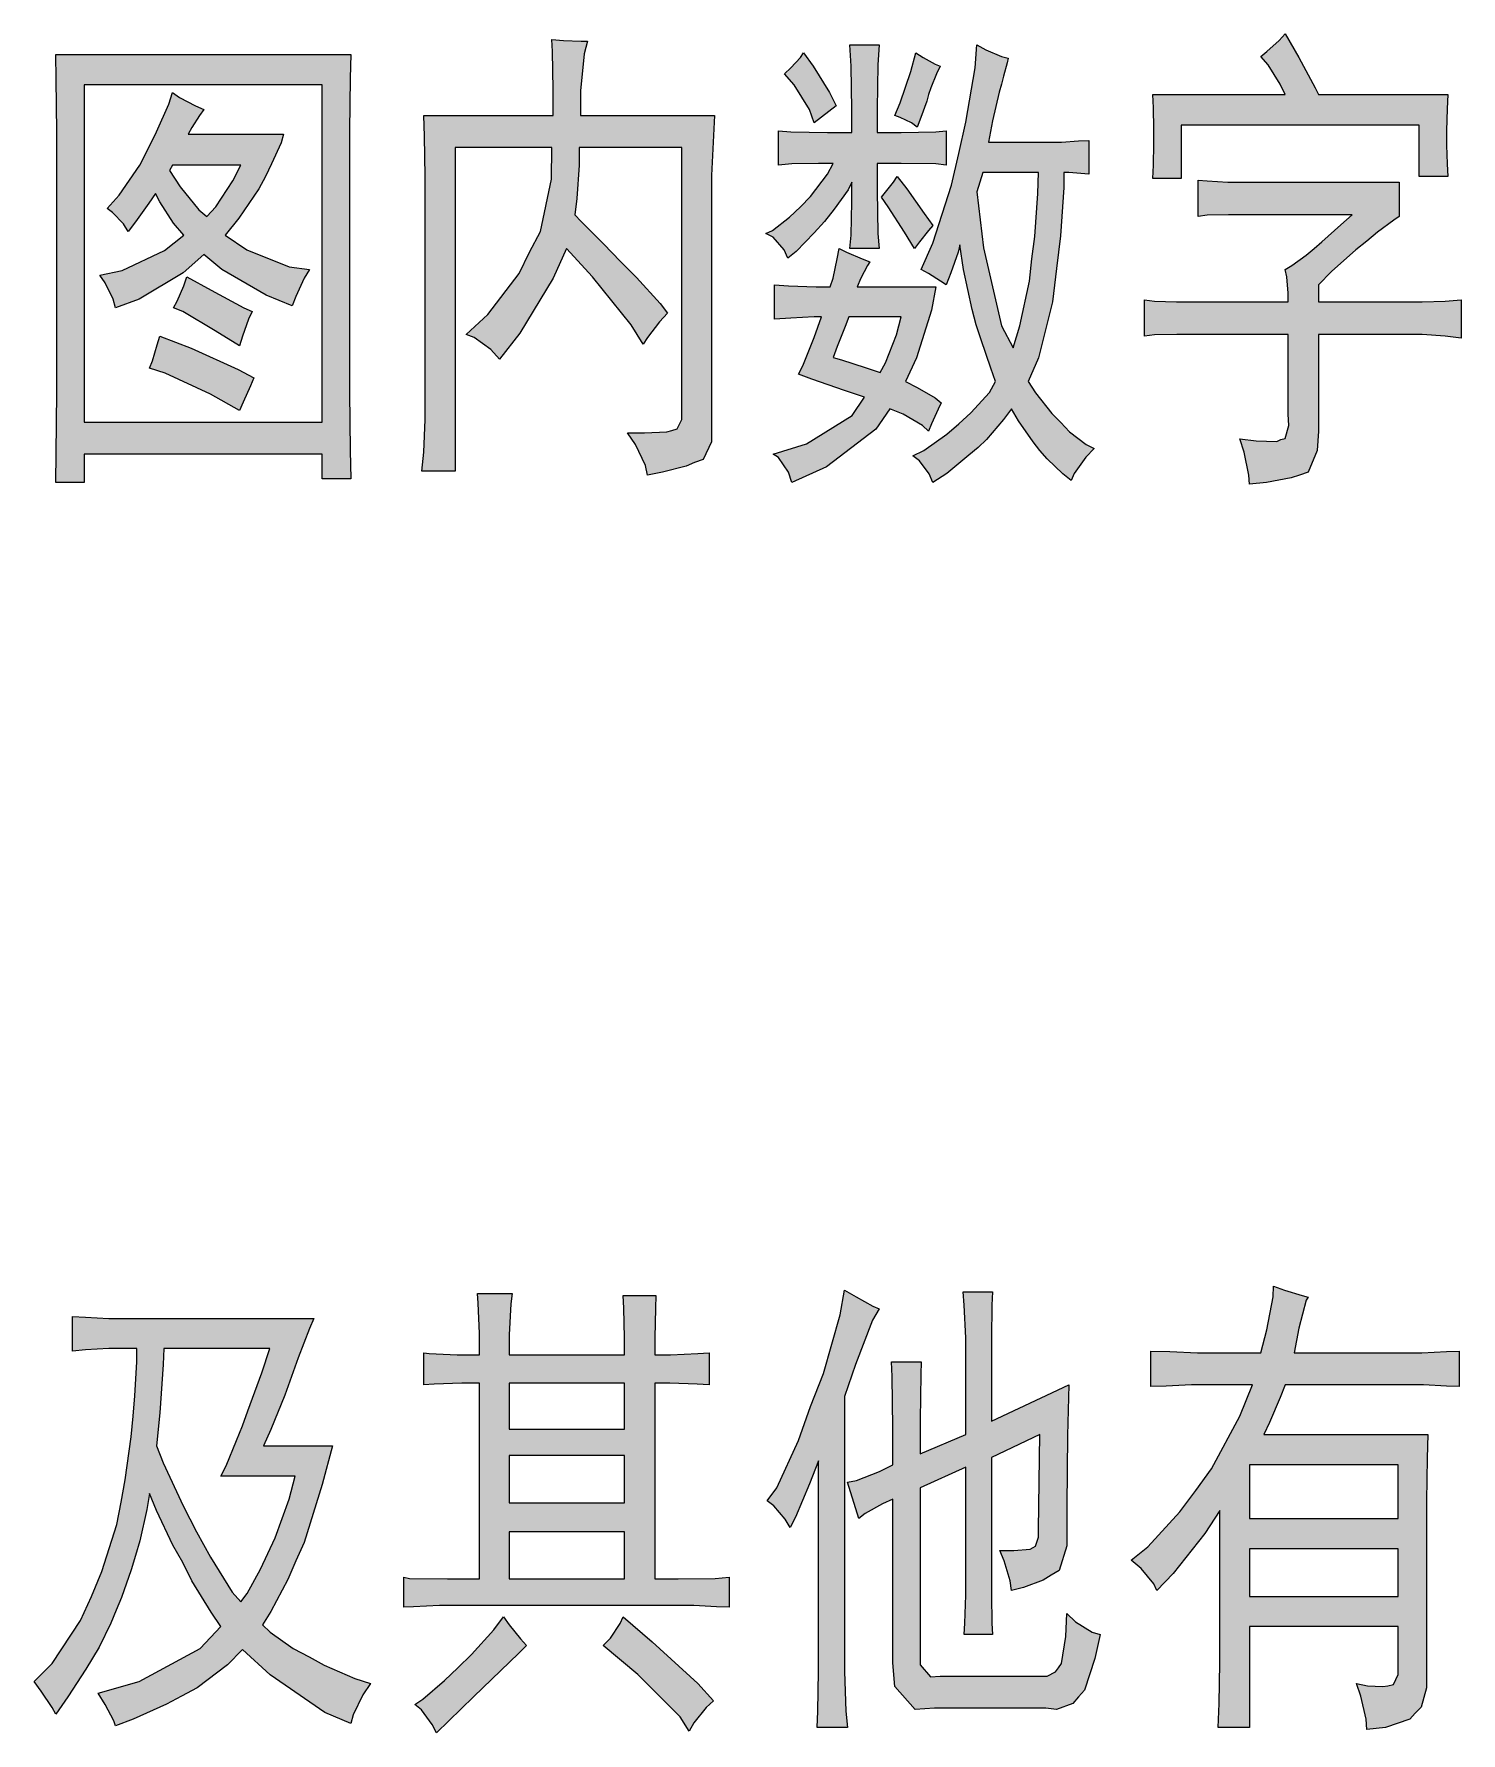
# Model space of a CAD drawing. Header units: millimetres. Extents: x 805 to 6044844, y 120 to 7887884.
# Drawn here: x 6040597 to 6041864, y 7863665 to 7865174 of the extents above; entities that cross this region are included whole.
import ezdxf

# ---------------------------------------------------------------- set-up
doc = ezdxf.new("R2010")
doc.units = ezdxf.units.MM

msp = doc.modelspace()

# ---------------------------------------------------------------- hatches: boundary and pattern name
h = msp.add_hatch(color=0)
h.dxf.hatch_style = 2
h.paths.add_polyline_path([(6041708.2, 7865173.8), (6041720.5, 7865152.8), (6041735, 7865126), (6041737.7, 7865120.1), (6041852.6, 7865120.1), (6041852, 7865107.2), (6041851.5, 7865087.9), (6041851.5, 7865080.9), (6041851.5, 7865075), (6041852, 7865058.4), (6041852.6, 7865047.1), (6041827.3, 7865047.1), (6041827.3, 7865092.7), (6041615.9, 7865092.7), (6041615.9, 7865045.5), (6041590.7, 7865045.5), (6041591.2, 7865057.3), (6041591.7, 7865076.1), (6041591.7, 7865083.1), (6041591.7, 7865089.5), (6041591.2, 7865108.3), (6041590.7, 7865120.1), (6041708.2, 7865120.1), (6041703.9, 7865129.2), (6041693.2, 7865146.4), (6041686.7, 7865153.9), (6041692.1, 7865158.2), (6041702.8, 7865167.9)])
h = msp.add_hatch(color=0)
h.dxf.hatch_style = 2
h.paths.add_polyline_path([(6040981, 7864907), (6041000.3, 7864924.7), (6041028.2, 7864961.2), (6041037.4, 7864980), (6041047, 7864998.3), (6041056.7, 7865045), (6041057.2, 7865072.9), (6040971.3, 7865072.9), (6040971.3, 7864785.7), (6040941.8, 7864785.7), (6040943.4, 7864802.4), (6040944.5, 7864831.4), (6040944.5, 7864843.2), (6040944.5, 7865030.5), (6040944.5, 7865047.1), (6040944, 7865083.1), (6040943.4, 7865101.3), (6041058.3, 7865101.3), (6041058.3, 7865124.4), (6041057.7, 7865158.2), (6041057.2, 7865168.9), (6041067.4, 7865167.9), (6041083, 7865167.3), (6041088.9, 7865167.3), (6041085.7, 7865156.1), (6041082.4, 7865123.3), (6041082.4, 7865101.3), (6041201.6, 7865101.3), (6041200.5, 7865083.6), (6041198.9, 7865048.2), (6041198.9, 7865030.5), (6041198.9, 7864824.4), (6041198.9, 7864811.5), (6041191.4, 7864795.9), (6041183.9, 7864793.3), (6041176.4, 7864790), (6041155.4, 7864784.7), (6041142, 7864782), (6041140.4, 7864790.6), (6041131.3, 7864809.4), (6041124.3, 7864819.6), (6041139.3, 7864819.6), (6041159.2, 7864820.6), (6041163.5, 7864821.7), (6041168.3, 7864823.3), (6041172.6, 7864831.4), (6041172.6, 7864837.8), (6041172.6, 7865072.9), (6041081.4, 7865072.9), (6041081.4, 7865057.3), (6041079.2, 7865027.8), (6041077.6, 7865013.3), (6041083, 7865007.4), (6041103.4, 7864987), (6041117.9, 7864972), (6041132.3, 7864957.5), (6041153.3, 7864934.4), (6041159.7, 7864925.8), (6041152.7, 7864918.3), (6041142, 7864904.4), (6041138.2, 7864898.4), (6041127.5, 7864915.6), (6041093.2, 7864958), (6041070.1, 7864983.2), (6041058.3, 7864956.9), (6041028.8, 7864908.1), (6041010.5, 7864885), (6041003, 7864893.6), (6040988, 7864904.4)])
h = msp.add_hatch(color=0)
h.dxf.hatch_style = 2
h.paths.add_polyline_path([(6041323.4, 7865086.3), (6041323.4, 7865106.7), (6041322.9, 7865145.3), (6041321.8, 7865164.1), (6041347.6, 7865164.1), (6041346.5, 7865146.4), (6041345.9, 7865107.2), (6041345.9, 7865086.3), (6041367.4, 7865086.3), (6041398, 7865086.8), (6041407.1, 7865087.9), (6041407.1, 7865057.3), (6041398, 7865058.4), (6041367.4, 7865058.9), (6041345.9, 7865058.9), (6041345.9, 7865034.8), (6041346.5, 7864996.7), (6041347.6, 7864983.2), (6041321.8, 7864983.2), (6041322.9, 7864995.1), (6041323.4, 7865024.6), (6041323.4, 7865042.3), (6041320.2, 7865035.3), (6041307.8, 7865018.1), (6041299.3, 7865007.4), (6041290.1, 7864997.2), (6041274, 7864980.6), (6041266.5, 7864974.7), (6041263.3, 7864982.2), (6041253.6, 7864993.4), (6041247.2, 7864996.7), (6041253.1, 7864999.3), (6041268.1, 7865011.2), (6041277.8, 7865020.3), (6041286.9, 7865029.4), (6041301.9, 7865049.3), (6041306.8, 7865058.9), (6041293.9, 7865058.9), (6041270.3, 7865058.4), (6041258.5, 7865057.3), (6041258.5, 7865087.9), (6041269.2, 7865086.8), (6041301.9, 7865086.3)])
h = msp.add_hatch(color=0)
h.paths.add_polyline_path([(6041462.4, 7865152.3), (6041461.3, 7865148), (6041458.1, 7865136.2), (6041456.5, 7865129.2), (6041454.4, 7865122.2), (6041448.5, 7865096.5), (6041444.7, 7865077.7), (6041503.2, 7865077.7), (6041509.6, 7865077.7), (6041524.7, 7865078.8), (6041533.8, 7865079.3), (6041533.8, 7865049.3), (6041526.8, 7865049.8), (6041516.1, 7865050.9), (6041511.8, 7865050.9), (6041511.8, 7865037.4), (6041508.6, 7864994.5), (6041505.3, 7864965.5), (6041501.6, 7864936), (6041489.2, 7864886.1), (6041480.1, 7864865.2), (6041486.6, 7864855), (6041501, 7864836.7), (6041509.1, 7864828.7), (6041516.6, 7864820.6), (6041531.6, 7864809.4), (6041538.6, 7864805.6), (6041531.1, 7864798.1), (6041520.9, 7864783.6), (6041518.2, 7864777.2), (6041510.7, 7864783.1), (6041496.8, 7864796.5), (6041490.3, 7864804), (6041484.4, 7864811.5), (6041471.5, 7864830.3), (6041465.1, 7864841), (6041458.1, 7864831.4), (6041443.1, 7864813.7), (6041435.6, 7864806.7), (6041427.5, 7864799.7), (6041407.7, 7864783.6), (6041395.3, 7864775.5), (6041392.1, 7864783.1), (6041383.5, 7864794.9), (6041377.6, 7864799.2), (6041387.3, 7864804), (6041407.7, 7864818.5), (6041418.4, 7864827.6), (6041429.1, 7864837.3), (6041445.8, 7864855.5), (6041451.1, 7864865.2), (6041446.8, 7864877), (6041438.3, 7864902.2), (6041434, 7864915.6), (6041430.2, 7864929), (6041422.7, 7864964.5), (6041419.5, 7864986.5), (6041417.9, 7864980), (6041411.4, 7864961.8), (6041407.1, 7864951), (6041402.3, 7864954.3), (6041391.6, 7864961.2), (6041385.1, 7864964.5), (6041395.3, 7864988.1), (6041412, 7865039.6), (6041418.4, 7865067.5), (6041424.8, 7865095.4), (6041432.9, 7865143.7), (6041434.5, 7865164.1), (6041442.5, 7865159.8), (6041456.5, 7865153.9)])
h.paths.add_polyline_path([(6041434.5, 7865033.7), (6041440.4, 7864983.8), (6041456.5, 7864914.5), (6041466.7, 7864895.2), (6041472.6, 7864914.5), (6041481.2, 7864954.3), (6041483.3, 7864974.1), (6041486, 7864994), (6041488.7, 7865032.1), (6041489.2, 7865050.9), (6041439.9, 7865050.9)])
h = msp.add_hatch(color=0)
h.paths.add_polyline_path([(6040878.5, 7865155.5), (6040878, 7865134.6), (6040877.4, 7865087.9), (6040877.4, 7865062.7), (6040877.4, 7864881.8), (6040877.4, 7864855.5), (6040878, 7864804), (6040878.5, 7864778.8), (6040853.3, 7864778.8), (6040853.3, 7864800.8), (6040641.8, 7864800.8), (6040641.8, 7864775.5), (6040616.6, 7864775.5), (6040617.1, 7864801.3), (6040617.7, 7864855.5), (6040617.7, 7864883.4), (6040617.7, 7865062.7), (6040617.7, 7865086.8), (6040617.1, 7865133.5), (6040616.6, 7865155.5)])
h.paths.add_polyline_path([(6040853.3, 7864829.2), (6040853.3, 7865128.7), (6040641.8, 7865128.7), (6040641.8, 7864829.2)])
h = msp.add_hatch(color=0)
h.dxf.hatch_style = 2
h.paths.add_polyline_path([(6041280.5, 7865157.1), (6041289.1, 7865145.3), (6041303.5, 7865121.7), (6041309.5, 7865109.9), (6041290.1, 7865094.9), (6041285.8, 7865106.7), (6041272.4, 7865128.7), (6041263.8, 7865138.3), (6041269.2, 7865143.7), (6041277.8, 7865152.8)])
h = msp.add_hatch(color=0)
h.dxf.hatch_style = 2
h.paths.add_polyline_path([(6041401.8, 7865145.3), (6041398.5, 7865138.3), (6041393.7, 7865126), (6041391.6, 7865120.1), (6041390, 7865114.2), (6041384.6, 7865099.7), (6041381.4, 7865091.1), (6041376.5, 7865094.9), (6041366.3, 7865099.7), (6041361.5, 7865101.3), (6041366.3, 7865112.6), (6041376, 7865140.5), (6041380.3, 7865157.1), (6041386.7, 7865152.8), (6041397.5, 7865146.9)])
h = msp.add_hatch(color=0)
h.paths.add_polyline_path([(6040748.1, 7865106.7), (6040744.3, 7865101.3), (6040737.3, 7865090.6), (6040734.1, 7865084.7), (6040818.9, 7865084.7), (6040816.8, 7865077.2), (6040808.2, 7865058.4), (6040802.8, 7865047.1), (6040796.9, 7865036.4), (6040779.2, 7865010.1), (6040766.9, 7864995.1), (6040786.2, 7864982.2), (6040823.8, 7864967.1), (6040842, 7864964.5), (6040837.2, 7864956.9), (6040829.7, 7864940.8), (6040826.4, 7864932.3), (6040803.4, 7864941.9), (6040764.2, 7864964.5), (6040748.1, 7864977.9), (6040729.8, 7864961.8), (6040690.7, 7864938.2), (6040669.7, 7864930.6), (6040667.6, 7864938.2), (6040660.6, 7864952.7), (6040655.8, 7864959.6), (6040675.6, 7864963.9), (6040713.2, 7864981.6), (6040730.4, 7864995.1), (6040721.2, 7865005.8), (6040708.9, 7865024.6), (6040705.1, 7865032.1), (6040699.2, 7865023.5), (6040687.4, 7865006.9), (6040681, 7864998.3), (6040676.7, 7865005.2), (6040667, 7865015.4), (6040662.2, 7865018.7), (6040672.9, 7865030.5), (6040691.2, 7865057.3), (6040698.7, 7865071.8), (6040706.2, 7865086.8), (6040717, 7865111.5), (6040720.2, 7865121.7), (6040726.6, 7865117.4), (6040740.6, 7865109.9)])
h.paths.add_polyline_path([(6040717.5, 7865052.5), (6040727.2, 7865038), (6040743.8, 7865017.6), (6040750.8, 7865011.7), (6040758.8, 7865020.3), (6040773.8, 7865043.4), (6040780.8, 7865057.3), (6040720.2, 7865057.3)])
h = msp.add_hatch(color=0)
h.dxf.hatch_style = 2
h.paths.add_polyline_path([(6041363.7, 7865047.1), (6041372.2, 7865036.4), (6041387.8, 7865014.4), (6041395.3, 7865003.6), (6041391.6, 7864999.3), (6041383.5, 7864989.1), (6041379.2, 7864983.2), (6041370.1, 7864997.7), (6041355.6, 7865020.3), (6041349.7, 7865028.9), (6041353.5, 7865033.2), (6041360.4, 7865042.3)])
h = msp.add_hatch(color=0)
h.dxf.hatch_style = 2
h.paths.add_polyline_path([(6041809.6, 7865042.3), (6041809.6, 7865011.7), (6041804.8, 7865008.5), (6041790.3, 7864997.7), (6041780.7, 7864989.7), (6041771, 7864982.2), (6041749.5, 7864962.9), (6041737.7, 7864951), (6041737.7, 7864936), (6041823.6, 7864936), (6041830, 7864936), (6041850.4, 7864936.6), (6041864.4, 7864937.6), (6041864.4, 7864903.8), (6041850.4, 7864905.4), (6041830, 7864907), (6041823.6, 7864907), (6041737.7, 7864907), (6041737.7, 7864821.2), (6041736.6, 7864804), (6041728.6, 7864784.7), (6041721.1, 7864782), (6041713.6, 7864779.8), (6041691.6, 7864775.5), (6041676.5, 7864773.9), (6041676, 7864782), (6041671.7, 7864802.4), (6041668, 7864814.2), (6041682.4, 7864812.6), (6041700.7, 7864812), (6041704.4, 7864813.7), (6041708.2, 7864814.7), (6041711.4, 7864826), (6041710.9, 7864836.2), (6041710.9, 7864907), (6041622.3, 7864907), (6041612.1, 7864907), (6041592.3, 7864906.5), (6041583.2, 7864905.4), (6041583.2, 7864937.6), (6041592.3, 7864936.6), (6041611.6, 7864936), (6041620.7, 7864936), (6041710.9, 7864936), (6041710.9, 7864943.5), (6041709.8, 7864958), (6041708.2, 7864964.5), (6041714.1, 7864968.2), (6041727, 7864977.3), (6041734, 7864983.2), (6041740.9, 7864989.1), (6041757.6, 7865004.2), (6041767.8, 7865013.3), (6041669, 7865013.3), (6041657.8, 7865013.3), (6041639, 7865012.8), (6041630.9, 7865011.7), (6041630.9, 7865043.9), (6041639, 7865043.4), (6041657.2, 7865042.3), (6041668, 7865042.3)])
h = msp.add_hatch(color=0)
h.paths.add_polyline_path([(6041339.5, 7864971.4), (6041337.4, 7864968.2), (6041331.5, 7864956.9), (6041328.2, 7864949.4), (6041398, 7864949.4), (6041394.2, 7864928.5), (6041380.8, 7864886.1), (6041371.2, 7864865.2), (6041381.4, 7864859.8), (6041397.5, 7864850.7), (6041402.8, 7864846.4), (6041400.1, 7864840.5), (6041394.2, 7864827.6), (6041391.6, 7864821.2), (6041386.2, 7864826), (6041369, 7864836.2), (6041357.2, 7864841), (6041344.9, 7864822.8), (6041300.9, 7864789.5), (6041270.3, 7864775.5), (6041267.1, 7864784.7), (6041258.5, 7864797.6), (6041253.6, 7864800.8), (6041283.2, 7864809.9), (6041323.9, 7864835.1), (6041334.7, 7864851.2), (6041317, 7864857.1), (6041288, 7864867.3), (6041276.2, 7864871.6), (6041279.9, 7864879.1), (6041290.1, 7864904.4), (6041296.6, 7864922.6), (6041290.1, 7864922.6), (6041269.2, 7864921.5), (6041254.7, 7864920.5), (6041254.7, 7864951), (6041267.1, 7864950), (6041291.7, 7864949.4), (6041304.1, 7864949.4), (6041306.8, 7864956.9), (6041310.5, 7864974.1), (6041312.1, 7864983.2), (6041318.6, 7864980), (6041332.5, 7864974.1)])
h.paths.add_polyline_path([(6041306.8, 7864886.6), (6041314.3, 7864884.5), (6041335.2, 7864877.5), (6041348.6, 7864873.2), (6041353.5, 7864881.8), (6041363.1, 7864906.5), (6041367.4, 7864922.6), (6041320.7, 7864922.6), (6041317.5, 7864914), (6041310.5, 7864896.3)])
h = msp.add_hatch(color=0)
h.dxf.hatch_style = 2
h.paths.add_polyline_path([(6040733.1, 7864958), (6040754.5, 7864946.2), (6040783.5, 7864930.6), (6040791, 7864927.4), (6040787.8, 7864920.5), (6040782.4, 7864905.4), (6040779.7, 7864896.8), (6040758.3, 7864910.3), (6040729.3, 7864927.4), (6040721.2, 7864930.6), (6040724.5, 7864936.6), (6040730.4, 7864950)])
h = msp.add_hatch(color=0)
h.dxf.hatch_style = 2
h.paths.add_polyline_path([(6040708.9, 7864905.4), (6040736.8, 7864894.7), (6040778.7, 7864875.9), (6040792.6, 7864868.4), (6040789.4, 7864861.4), (6040783, 7864846.9), (6040779.7, 7864839.4), (6040754, 7864853.9), (6040713.7, 7864872.7), (6040699.8, 7864877), (6040702.5, 7864883.4), (6040706.8, 7864897.9)])
h = msp.add_hatch(color=0)
h.dxf.hatch_style = 2
h.paths.add_polyline_path([(6041347.6, 7864041.9), (6041341.7, 7864031.7), (6041326.6, 7863992.5), (6041317, 7863964.1), (6041317, 7863740.8), (6041317, 7863719.9), (6041318, 7863684.5), (6041319.6, 7863670), (6041292.8, 7863670), (6041293.3, 7863684.5), (6041293.9, 7863719.9), (6041293.9, 7863740.8), (6041293.9, 7863906.7), (6041285.8, 7863886.3), (6041273.5, 7863856.8), (6041268.7, 7863847.6), (6041264.4, 7863855.1), (6041254.2, 7863866.9), (6041248.3, 7863871.2), (6041256.9, 7863883), (6041276.2, 7863924.9), (6041286.9, 7863955), (6041298.2, 7863984.5), (6041313.2, 7864036.5), (6041317, 7864058.5), (6041327.2, 7864052.6), (6041342.2, 7864044.1)])
h = msp.add_hatch(color=0)
h.paths.add_polyline_path([(6041571.4, 7863818.6), (6041586.4, 7863830.5), (6041614.8, 7863861.6), (6041628.8, 7863880.4), (6041642.7, 7863899.7), (6041668, 7863946.4), (6041679.2, 7863974.3), (6041633.6, 7863974.3), (6041625, 7863974.3), (6041602.5, 7863973.2), (6041589.1, 7863972.7), (6041589.1, 7864004.3), (6041605.7, 7864003.8), (6041630.4, 7864002.7), (6041639, 7864002.7), (6041686.7, 7864002.7), (6041692.1, 7864023.1), (6041697.5, 7864052.6), (6041698, 7864061.8), (6041707.7, 7864058.5), (6041723.2, 7864053.7), (6041728.6, 7864052.1), (6041727, 7864049.4), (6041720.5, 7864024.7), (6041716.3, 7864002.7), (6041818.8, 7864002.7), (6041829.5, 7864002.7), (6041851.5, 7864003.8), (6041862.8, 7864004.3), (6041862.8, 7863972.7), (6041851.5, 7863973.2), (6041831.1, 7863974.3), (6041822.5, 7863974.3), (6041708.2, 7863974.3), (6041703.9, 7863963), (6041694.3, 7863941), (6041689.4, 7863930.3), (6041834.9, 7863930.3), (6041834.3, 7863909.3), (6041833.8, 7863871.2), (6041833.8, 7863854.1), (6041833.8, 7863717.2), (6041833.8, 7863705.4), (6041829, 7863688.2), (6041823.6, 7863682.9), (6041818.8, 7863677.5), (6041797.3, 7863670), (6041780.7, 7863668.4), (6041780.1, 7863677.5), (6041775.3, 7863697.9), (6041771.5, 7863709.2), (6041781.2, 7863707), (6041795.1, 7863706.5), (6041799.4, 7863707), (6041804.3, 7863708.1), (6041808.6, 7863717.2), (6041808.6, 7863725.8), (6041808.6, 7863759.6), (6041676.5, 7863759.6), (6041676.5, 7863670), (6041648.6, 7863670), (6041649.7, 7863691.5), (6041650.2, 7863727.4), (6041650.2, 7863743), (6041650.2, 7863862.7), (6041636.8, 7863842.3), (6041608.9, 7863806.8), (6041594.4, 7863791.8), (6041591.7, 7863797.7), (6041580.5, 7863811.1)])
h.paths.add_polyline_path([(6041808.6, 7863855.7), (6041808.6, 7863903.4), (6041676.5, 7863903.4), (6041676.5, 7863855.7)])
h.paths.add_polyline_path([(6041808.6, 7863786.4), (6041808.6, 7863828.8), (6041676.5, 7863828.8), (6041676.5, 7863786.4)])
h = msp.add_hatch(color=0)
h.paths.add_polyline_path([(6041148.4, 7863802), (6041169.4, 7863802), (6041202.1, 7863802.5), (6041214.5, 7863803.6), (6041214.5, 7863776.8), (6041203.2, 7863777.3), (6041183.3, 7863778.4), (6041175.3, 7863778.4), (6040971.3, 7863778.4), (6040957.4, 7863778.4), (6040934.3, 7863777.3), (6040925.7, 7863776.8), (6040925.7, 7863803.6), (6040930.6, 7863802.5), (6040964.4, 7863802), (6040992.8, 7863802), (6040992.8, 7863975.9), (6040977.2, 7863975.9), (6040952.6, 7863974.8), (6040943.4, 7863974.3), (6040943.4, 7864002.7), (6040948.3, 7864002.2), (6040973, 7864001.1), (6040992.8, 7864001.1), (6040992.8, 7864019.9), (6040991.7, 7864046.7), (6040991.2, 7864055.3), (6041021.8, 7864055.3), (6041020.7, 7864046.2), (6041019.1, 7864018.8), (6041019.1, 7864001.1), (6041121.6, 7864001.1), (6041121.6, 7864016.1), (6041121.1, 7864042.4), (6041120.5, 7864053.7), (6041149.5, 7864053.7), (6041149, 7864042.4), (6041148.4, 7864016.1), (6041148.4, 7864001.1), (6041162.4, 7864001.1), (6041186.6, 7864002.2), (6041196.7, 7864002.7), (6041196.7, 7863974.3), (6041186, 7863974.8), (6041161.9, 7863975.9), (6041148.4, 7863975.9)])
h.paths.add_polyline_path([(6041121.6, 7863802), (6041121.6, 7863843.9), (6041019.1, 7863843.9), (6041019.1, 7863802)])
h.paths.add_polyline_path([(6041121.6, 7863869.6), (6041121.6, 7863911.5), (6041019.1, 7863911.5), (6041019.1, 7863869.6)])
h.paths.add_polyline_path([(6041121.6, 7863935.1), (6041121.6, 7863975.9), (6041019.1, 7863975.9), (6041019.1, 7863935.1)])
h = msp.add_hatch(color=0)
h.dxf.hatch_style = 2
h.paths.add_polyline_path([(6041359.9, 7863903.4), (6041359.9, 7863936.2), (6041359.4, 7863981.8), (6041358.8, 7863994.7), (6041385.1, 7863994.7), (6041384.6, 7863983.4), (6041384, 7863943.2), (6041384, 7863913.1), (6041424.8, 7863930.3), (6041424.8, 7863999.5), (6041424.8, 7864016.1), (6041423.2, 7864045.1), (6041422.2, 7864056.9), (6041448.5, 7864056.9), (6041447.9, 7864045.1), (6041447.4, 7864015.6), (6041447.4, 7863997.9), (6041447.4, 7863942.1), (6041516.1, 7863974.3), (6041515, 7863929.2), (6041514.5, 7863866.9), (6041514.5, 7863849.2), (6041514.5, 7863831.5), (6041507.5, 7863809.5), (6041500.5, 7863805.2), (6041493.5, 7863800.9), (6041475.8, 7863794.5), (6041465.1, 7863791.8), (6041464, 7863800.4), (6041458.6, 7863818.1), (6041454.9, 7863827.2), (6041467.2, 7863827.2), (6041481.7, 7863828.3), (6041484.4, 7863829.9), (6041486.6, 7863831), (6041489.2, 7863839), (6041489.2, 7863846), (6041490.3, 7863930.3), (6041447.4, 7863909.9), (6041447.4, 7863802), (6041447.4, 7863787.5), (6041447.9, 7863762.8), (6041448.5, 7863752.6), (6041423.2, 7863752.6), (6041423.8, 7863762.8), (6041424.8, 7863787.5), (6041424.8, 7863802), (6041424.8, 7863901.3), (6041384, 7863883), (6041384, 7863737.6), (6041384, 7863725.8), (6041393.2, 7863715.1), (6041401.8, 7863715.6), (6041491.9, 7863715.6), (6041496.8, 7863715.6), (6041504.3, 7863719.4), (6041506.9, 7863723.1), (6041509.6, 7863726.9), (6041513.4, 7863751), (6041514.5, 7863771.4), (6041522, 7863763.9), (6041537, 7863754.8), (6041544, 7863752.6), (6041539.1, 7863731.2), (6041530, 7863703.3), (6041524.7, 7863697.4), (6041519.8, 7863691.5), (6041505.3, 7863686.1), (6041495.7, 7863687.2), (6041396.9, 7863687.2), (6041379.8, 7863686.1), (6041361.5, 7863706.5), (6041359.9, 7863727.4), (6041359.9, 7863872.9), (6041350.8, 7863868.6), (6041335.2, 7863860), (6041329.8, 7863855.7), (6041319.6, 7863887.9), (6041327.7, 7863889.5), (6041348.1, 7863897.5)])
h = msp.add_hatch(color=0)
h.paths.add_polyline_path([(6040845.8, 7864033.3), (6040842, 7864024.2), (6040831.8, 7863998.4), (6040825.9, 7863981.8), (6040820, 7863965.2), (6040807.7, 7863934.6), (6040801.2, 7863920.1), (6040862.4, 7863920.1), (6040853.3, 7863885.7), (6040837.2, 7863834.2), (6040829.7, 7863818.1), (6040822.7, 7863801.5), (6040807.7, 7863773), (6040800.1, 7863761.2), (6040807.1, 7863754.8), (6040827.5, 7863740.3), (6040841.5, 7863732.8), (6040854.9, 7863725.3), (6040882.3, 7863713.5), (6040896.2, 7863709.2), (6040889.2, 7863699), (6040880.6, 7863681.3), (6040878.5, 7863673.7), (6040855.4, 7863683.4), (6040807.1, 7863716.7), (6040782.4, 7863739.2), (6040769, 7863725.8), (6040742.2, 7863705.4), (6040728.2, 7863697.9), (6040714.8, 7863690.9), (6040685.3, 7863677.5), (6040669.7, 7863671.6), (6040668.1, 7863675.9), (6040660.6, 7863690.4), (6040654.2, 7863700.6), (6040690.7, 7863710.8), (6040744.9, 7863740.3), (6040763.1, 7863759.6), (6040754.5, 7863772.5), (6040737.3, 7863800.4), (6040729.3, 7863816.5), (6040720.7, 7863832.1), (6040706.2, 7863862.7), (6040699.8, 7863877.7), (6040697.6, 7863863.7), (6040691.2, 7863835.8), (6040687.4, 7863822.9), (6040683.7, 7863810.1), (6040675.1, 7863785.4), (6040670.3, 7863774.1), (6040665.4, 7863762.8), (6040655.2, 7863741.4), (6040649.3, 7863731.7), (6040643.4, 7863722), (6040627.3, 7863697.4), (6040616.6, 7863681.8), (6040613.4, 7863687.7), (6040603.7, 7863702.2), (6040597.3, 7863710.8), (6040613.4, 7863726.9), (6040638.6, 7863765), (6040648.3, 7863786.4), (6040657.4, 7863808.5), (6040670.8, 7863850.3), (6040674.6, 7863870.2), (6040678.3, 7863890), (6040683.7, 7863928.1), (6040685.3, 7863946.4), (6040686.9, 7863964.6), (6040688.5, 7863994.7), (6040688.5, 7864006.5), (6040673.5, 7864006.5), (6040663.8, 7864006.5), (6040642.9, 7864005.4), (6040631.6, 7864004.3), (6040631.6, 7864034.9), (6040642.9, 7864034.4), (6040663.8, 7864033.3), (6040673.5, 7864033.3)])
h.paths.add_polyline_path([(6040706.2, 7863920.1), (6040712.1, 7863905.1), (6040729.8, 7863866.9), (6040741.6, 7863843.9), (6040754, 7863821.3), (6040773.3, 7863790.2), (6040780.8, 7863781.6), (6040786.7, 7863789.1), (6040798.5, 7863810.6), (6040805, 7863824.6), (6040811.4, 7863838.5), (6040823.8, 7863872.9), (6040829.1, 7863893.2), (6040763.1, 7863893.2), (6040767.9, 7863902.4), (6040777.1, 7863924.9), (6040782.4, 7863937.8), (6040787.3, 7863951.2), (6040799.6, 7863985), (6040806.6, 7864006.5), (6040712.7, 7864006.5), (6040712.1, 7863992.5), (6040708.9, 7863949.6)])
h = msp.add_hatch(color=0)
h.dxf.hatch_style = 2
h.paths.add_polyline_path([(6040935.4, 7863690.4), (6040942.4, 7863695.2), (6040961.7, 7863711.8), (6040973.5, 7863723.1), (6040985.8, 7863734.9), (6041005.7, 7863756.9), (6041014.3, 7863768.2), (6041019.1, 7863761.2), (6041029.3, 7863748.9), (6041034.7, 7863743), (6041027.7, 7863736), (6040987.4, 7863697.4), (6040954.7, 7863665.2), (6040950.9, 7863672.7), (6040941.3, 7863685.6)])
h = msp.add_hatch(color=0)
h.dxf.hatch_style = 2
h.paths.add_polyline_path([(6041120.5, 7863768.2), (6041146.3, 7863746.2), (6041186.6, 7863709.2), (6041200.5, 7863693.6), (6041194.1, 7863687.7), (6041183.3, 7863674.3), (6041179, 7863666.8), (6041171, 7863679.6), (6041133.4, 7863717.2), (6041102.8, 7863743), (6041109.3, 7863749.4), (6041117.9, 7863762.3)])

# ---------------------------------------------------------------- linework, layer by layer
at = {"color": 0, "lineweight": 0}
for points in [[(6041708.2, 7865173.8), (6041720.5, 7865152.8), (6041735, 7865126), (6041737.7, 7865120.1), (6041852.6, 7865120.1), (6041852, 7865107.2), (6041851.5, 7865087.9), (6041851.5, 7865080.9), (6041851.5, 7865075), (6041852, 7865058.4), (6041852.6, 7865047.1), (6041827.3, 7865047.1), (6041827.3, 7865092.7), (6041615.9, 7865092.7), (6041615.9, 7865045.5), (6041590.7, 7865045.5), (6041591.2, 7865057.3), (6041591.7, 7865076.1), (6041591.7, 7865083.1), (6041591.7, 7865089.5), (6041591.2, 7865108.3), (6041590.7, 7865120.1), (6041708.2, 7865120.1), (6041703.9, 7865129.2), (6041693.2, 7865146.4), (6041686.7, 7865153.9), (6041692.1, 7865158.2), (6041702.8, 7865167.9)], [(6040981, 7864907), (6041000.3, 7864924.7), (6041028.2, 7864961.2), (6041037.4, 7864980), (6041047, 7864998.3), (6041056.7, 7865045), (6041057.2, 7865072.9), (6040971.3, 7865072.9), (6040971.3, 7864785.7), (6040941.8, 7864785.7), (6040943.4, 7864802.4), (6040944.5, 7864831.4), (6040944.5, 7864843.2), (6040944.5, 7865030.5), (6040944.5, 7865047.1), (6040944, 7865083.1), (6040943.4, 7865101.3), (6041058.3, 7865101.3), (6041058.3, 7865124.4), (6041057.7, 7865158.2), (6041057.2, 7865168.9), (6041067.4, 7865167.9), (6041083, 7865167.3), (6041088.9, 7865167.3), (6041085.7, 7865156.1), (6041082.4, 7865123.3), (6041082.4, 7865101.3), (6041201.6, 7865101.3), (6041200.5, 7865083.6), (6041198.9, 7865048.2), (6041198.9, 7865030.5), (6041198.9, 7864824.4), (6041198.9, 7864811.5), (6041191.4, 7864795.9), (6041183.9, 7864793.3), (6041176.4, 7864790), (6041155.4, 7864784.7), (6041142, 7864782), (6041140.4, 7864790.6), (6041131.3, 7864809.4), (6041124.3, 7864819.6), (6041139.3, 7864819.6), (6041159.2, 7864820.6), (6041163.5, 7864821.7), (6041168.3, 7864823.3), (6041172.6, 7864831.4), (6041172.6, 7864837.8), (6041172.6, 7865072.9), (6041081.4, 7865072.9), (6041081.4, 7865057.3), (6041079.2, 7865027.8), (6041077.6, 7865013.3), (6041083, 7865007.4), (6041103.4, 7864987), (6041117.9, 7864972), (6041132.3, 7864957.5), (6041153.3, 7864934.4), (6041159.7, 7864925.8), (6041152.7, 7864918.3), (6041142, 7864904.4), (6041138.2, 7864898.4), (6041127.5, 7864915.6), (6041093.2, 7864958), (6041070.1, 7864983.2), (6041058.3, 7864956.9), (6041028.8, 7864908.1), (6041010.5, 7864885), (6041003, 7864893.6), (6040988, 7864904.4)], [(6041323.4, 7865086.3), (6041323.4, 7865106.7), (6041322.9, 7865145.3), (6041321.8, 7865164.1), (6041347.6, 7865164.1), (6041346.5, 7865146.4), (6041345.9, 7865107.2), (6041345.9, 7865086.3), (6041367.4, 7865086.3), (6041398, 7865086.8), (6041407.1, 7865087.9), (6041407.1, 7865057.3), (6041398, 7865058.4), (6041367.4, 7865058.9), (6041345.9, 7865058.9), (6041345.9, 7865034.8), (6041346.5, 7864996.7), (6041347.6, 7864983.2), (6041321.8, 7864983.2), (6041322.9, 7864995.1), (6041323.4, 7865024.6), (6041323.4, 7865042.3), (6041320.2, 7865035.3), (6041307.8, 7865018.1), (6041299.3, 7865007.4), (6041290.1, 7864997.2), (6041274, 7864980.6), (6041266.5, 7864974.7), (6041263.3, 7864982.2), (6041253.6, 7864993.4), (6041247.2, 7864996.7), (6041253.1, 7864999.3), (6041268.1, 7865011.2), (6041277.8, 7865020.3), (6041286.9, 7865029.4), (6041301.9, 7865049.3), (6041306.8, 7865058.9), (6041293.9, 7865058.9), (6041270.3, 7865058.4), (6041258.5, 7865057.3), (6041258.5, 7865087.9), (6041269.2, 7865086.8), (6041301.9, 7865086.3)], [(6041462.4, 7865152.3), (6041461.3, 7865148), (6041458.1, 7865136.2), (6041456.5, 7865129.2), (6041454.4, 7865122.2), (6041448.5, 7865096.5), (6041444.7, 7865077.7), (6041503.2, 7865077.7), (6041509.6, 7865077.7), (6041524.7, 7865078.8), (6041533.8, 7865079.3), (6041533.8, 7865049.3), (6041526.8, 7865049.8), (6041516.1, 7865050.9), (6041511.8, 7865050.9), (6041511.8, 7865037.4), (6041508.6, 7864994.5), (6041505.3, 7864965.5), (6041501.6, 7864936), (6041489.2, 7864886.1), (6041480.1, 7864865.2), (6041486.6, 7864855), (6041501, 7864836.7), (6041509.1, 7864828.7), (6041516.6, 7864820.6), (6041531.6, 7864809.4), (6041538.6, 7864805.6), (6041531.1, 7864798.1), (6041520.9, 7864783.6), (6041518.2, 7864777.2), (6041510.7, 7864783.1), (6041496.8, 7864796.5), (6041490.3, 7864804), (6041484.4, 7864811.5), (6041471.5, 7864830.3), (6041465.1, 7864841), (6041458.1, 7864831.4), (6041443.1, 7864813.7), (6041435.6, 7864806.7), (6041427.5, 7864799.7), (6041407.7, 7864783.6), (6041395.3, 7864775.5), (6041392.1, 7864783.1), (6041383.5, 7864794.9), (6041377.6, 7864799.2), (6041387.3, 7864804), (6041407.7, 7864818.5), (6041418.4, 7864827.6), (6041429.1, 7864837.3), (6041445.8, 7864855.5), (6041451.1, 7864865.2), (6041446.8, 7864877), (6041438.3, 7864902.2), (6041434, 7864915.6), (6041430.2, 7864929), (6041422.7, 7864964.5), (6041419.5, 7864986.5), (6041417.9, 7864980), (6041411.4, 7864961.8), (6041407.1, 7864951), (6041402.3, 7864954.3), (6041391.6, 7864961.2), (6041385.1, 7864964.5), (6041395.3, 7864988.1), (6041412, 7865039.6), (6041418.4, 7865067.5), (6041424.8, 7865095.4), (6041432.9, 7865143.7), (6041434.5, 7865164.1), (6041442.5, 7865159.8), (6041456.5, 7865153.9)], [(6040878.5, 7865155.5), (6040878, 7865134.6), (6040877.4, 7865087.9), (6040877.4, 7865062.7), (6040877.4, 7864881.8), (6040877.4, 7864855.5), (6040878, 7864804), (6040878.5, 7864778.8), (6040853.3, 7864778.8), (6040853.3, 7864800.8), (6040641.8, 7864800.8), (6040641.8, 7864775.5), (6040616.6, 7864775.5), (6040617.1, 7864801.3), (6040617.7, 7864855.5), (6040617.7, 7864883.4), (6040617.7, 7865062.7), (6040617.7, 7865086.8), (6040617.1, 7865133.5), (6040616.6, 7865155.5)], [(6041280.5, 7865157.1), (6041289.1, 7865145.3), (6041303.5, 7865121.7), (6041309.5, 7865109.9), (6041290.1, 7865094.9), (6041285.8, 7865106.7), (6041272.4, 7865128.7), (6041263.8, 7865138.3), (6041269.2, 7865143.7), (6041277.8, 7865152.8)], [(6041401.8, 7865145.3), (6041398.5, 7865138.3), (6041393.7, 7865126), (6041391.6, 7865120.1), (6041390, 7865114.2), (6041384.6, 7865099.7), (6041381.4, 7865091.1), (6041376.5, 7865094.9), (6041366.3, 7865099.7), (6041361.5, 7865101.3), (6041366.3, 7865112.6), (6041376, 7865140.5), (6041380.3, 7865157.1), (6041386.7, 7865152.8), (6041397.5, 7865146.9)], [(6040853.3, 7864829.2), (6040853.3, 7865128.7), (6040641.8, 7865128.7), (6040641.8, 7864829.2)], [(6040748.1, 7865106.7), (6040744.3, 7865101.3), (6040737.3, 7865090.6), (6040734.1, 7865084.7), (6040818.9, 7865084.7), (6040816.8, 7865077.2), (6040808.2, 7865058.4), (6040802.8, 7865047.1), (6040796.9, 7865036.4), (6040779.2, 7865010.1), (6040766.9, 7864995.1), (6040786.2, 7864982.2), (6040823.8, 7864967.1), (6040842, 7864964.5), (6040837.2, 7864956.9), (6040829.7, 7864940.8), (6040826.4, 7864932.3), (6040803.4, 7864941.9), (6040764.2, 7864964.5), (6040748.1, 7864977.9), (6040729.8, 7864961.8), (6040690.7, 7864938.2), (6040669.7, 7864930.6), (6040667.6, 7864938.2), (6040660.6, 7864952.7), (6040655.8, 7864959.6), (6040675.6, 7864963.9), (6040713.2, 7864981.6), (6040730.4, 7864995.1), (6040721.2, 7865005.8), (6040708.9, 7865024.6), (6040705.1, 7865032.1), (6040699.2, 7865023.5), (6040687.4, 7865006.9), (6040681, 7864998.3), (6040676.7, 7865005.2), (6040667, 7865015.4), (6040662.2, 7865018.7), (6040672.9, 7865030.5), (6040691.2, 7865057.3), (6040698.7, 7865071.8), (6040706.2, 7865086.8), (6040717, 7865111.5), (6040720.2, 7865121.7), (6040726.6, 7865117.4), (6040740.6, 7865109.9)], [(6040717.5, 7865052.5), (6040727.2, 7865038), (6040743.8, 7865017.6), (6040750.8, 7865011.7), (6040758.8, 7865020.3), (6040773.8, 7865043.4), (6040780.8, 7865057.3), (6040720.2, 7865057.3)], [(6041363.7, 7865047.1), (6041372.2, 7865036.4), (6041387.8, 7865014.4), (6041395.3, 7865003.6), (6041391.6, 7864999.3), (6041383.5, 7864989.1), (6041379.2, 7864983.2), (6041370.1, 7864997.7), (6041355.6, 7865020.3), (6041349.7, 7865028.9), (6041353.5, 7865033.2), (6041360.4, 7865042.3)], [(6041434.5, 7865033.7), (6041440.4, 7864983.8), (6041456.5, 7864914.5), (6041466.7, 7864895.2), (6041472.6, 7864914.5), (6041481.2, 7864954.3), (6041483.3, 7864974.1), (6041486, 7864994), (6041488.7, 7865032.1), (6041489.2, 7865050.9), (6041439.9, 7865050.9)], [(6041809.6, 7865042.3), (6041809.6, 7865011.7), (6041804.8, 7865008.5), (6041790.3, 7864997.7), (6041780.7, 7864989.7), (6041771, 7864982.2), (6041749.5, 7864962.9), (6041737.7, 7864951), (6041737.7, 7864936), (6041823.6, 7864936), (6041830, 7864936), (6041850.4, 7864936.6), (6041864.4, 7864937.6), (6041864.4, 7864903.8), (6041850.4, 7864905.4), (6041830, 7864907), (6041823.6, 7864907), (6041737.7, 7864907), (6041737.7, 7864821.2), (6041736.6, 7864804), (6041728.6, 7864784.7), (6041721.1, 7864782), (6041713.6, 7864779.8), (6041691.6, 7864775.5), (6041676.5, 7864773.9), (6041676, 7864782), (6041671.7, 7864802.4), (6041668, 7864814.2), (6041682.4, 7864812.6), (6041700.7, 7864812), (6041704.4, 7864813.7), (6041708.2, 7864814.7), (6041711.4, 7864826), (6041710.9, 7864836.2), (6041710.9, 7864907), (6041622.3, 7864907), (6041612.1, 7864907), (6041592.3, 7864906.5), (6041583.2, 7864905.4), (6041583.2, 7864937.6), (6041592.3, 7864936.6), (6041611.6, 7864936), (6041620.7, 7864936), (6041710.9, 7864936), (6041710.9, 7864943.5), (6041709.8, 7864958), (6041708.2, 7864964.5), (6041714.1, 7864968.2), (6041727, 7864977.3), (6041734, 7864983.2), (6041740.9, 7864989.1), (6041757.6, 7865004.2), (6041767.8, 7865013.3), (6041669, 7865013.3), (6041657.8, 7865013.3), (6041639, 7865012.8), (6041630.9, 7865011.7), (6041630.9, 7865043.9), (6041639, 7865043.4), (6041657.2, 7865042.3), (6041668, 7865042.3)], [(6041339.5, 7864971.4), (6041337.4, 7864968.2), (6041331.5, 7864956.9), (6041328.2, 7864949.4), (6041398, 7864949.4), (6041394.2, 7864928.5), (6041380.8, 7864886.1), (6041371.2, 7864865.2), (6041381.4, 7864859.8), (6041397.5, 7864850.7), (6041402.8, 7864846.4), (6041400.1, 7864840.5), (6041394.2, 7864827.6), (6041391.6, 7864821.2), (6041386.2, 7864826), (6041369, 7864836.2), (6041357.2, 7864841), (6041344.9, 7864822.8), (6041300.9, 7864789.5), (6041270.3, 7864775.5), (6041267.1, 7864784.7), (6041258.5, 7864797.6), (6041253.6, 7864800.8), (6041283.2, 7864809.9), (6041323.9, 7864835.1), (6041334.7, 7864851.2), (6041317, 7864857.1), (6041288, 7864867.3), (6041276.2, 7864871.6), (6041279.9, 7864879.1), (6041290.1, 7864904.4), (6041296.6, 7864922.6), (6041290.1, 7864922.6), (6041269.2, 7864921.5), (6041254.7, 7864920.5), (6041254.7, 7864951), (6041267.1, 7864950), (6041291.7, 7864949.4), (6041304.1, 7864949.4), (6041306.8, 7864956.9), (6041310.5, 7864974.1), (6041312.1, 7864983.2), (6041318.6, 7864980), (6041332.5, 7864974.1)], [(6040733.1, 7864958), (6040754.5, 7864946.2), (6040783.5, 7864930.6), (6040791, 7864927.4), (6040787.8, 7864920.5), (6040782.4, 7864905.4), (6040779.7, 7864896.8), (6040758.3, 7864910.3), (6040729.3, 7864927.4), (6040721.2, 7864930.6), (6040724.5, 7864936.6), (6040730.4, 7864950)], [(6041306.8, 7864886.6), (6041314.3, 7864884.5), (6041335.2, 7864877.5), (6041348.6, 7864873.2), (6041353.5, 7864881.8), (6041363.1, 7864906.5), (6041367.4, 7864922.6), (6041320.7, 7864922.6), (6041317.5, 7864914), (6041310.5, 7864896.3)], [(6040708.9, 7864905.4), (6040736.8, 7864894.7), (6040778.7, 7864875.9), (6040792.6, 7864868.4), (6040789.4, 7864861.4), (6040783, 7864846.9), (6040779.7, 7864839.4), (6040754, 7864853.9), (6040713.7, 7864872.7), (6040699.8, 7864877), (6040702.5, 7864883.4), (6040706.8, 7864897.9)], [(6041347.6, 7864041.9), (6041341.7, 7864031.7), (6041326.6, 7863992.5), (6041317, 7863964.1), (6041317, 7863740.8), (6041317, 7863719.9), (6041318, 7863684.5), (6041319.6, 7863670), (6041292.8, 7863670), (6041293.3, 7863684.5), (6041293.9, 7863719.9), (6041293.9, 7863740.8), (6041293.9, 7863906.7), (6041285.8, 7863886.3), (6041273.5, 7863856.8), (6041268.7, 7863847.6), (6041264.4, 7863855.1), (6041254.2, 7863866.9), (6041248.3, 7863871.2), (6041256.9, 7863883), (6041276.2, 7863924.9), (6041286.9, 7863955), (6041298.2, 7863984.5), (6041313.2, 7864036.5), (6041317, 7864058.5), (6041327.2, 7864052.6), (6041342.2, 7864044.1)], [(6041571.4, 7863818.6), (6041586.4, 7863830.5), (6041614.8, 7863861.6), (6041628.8, 7863880.4), (6041642.7, 7863899.7), (6041668, 7863946.4), (6041679.2, 7863974.3), (6041633.6, 7863974.3), (6041625, 7863974.3), (6041602.5, 7863973.2), (6041589.1, 7863972.7), (6041589.1, 7864004.3), (6041605.7, 7864003.8), (6041630.4, 7864002.7), (6041639, 7864002.7), (6041686.7, 7864002.7), (6041692.1, 7864023.1), (6041697.5, 7864052.6), (6041698, 7864061.8), (6041707.7, 7864058.5), (6041723.2, 7864053.7), (6041728.6, 7864052.1), (6041727, 7864049.4), (6041720.5, 7864024.7), (6041716.3, 7864002.7), (6041818.8, 7864002.7), (6041829.5, 7864002.7), (6041851.5, 7864003.8), (6041862.8, 7864004.3), (6041862.8, 7863972.7), (6041851.5, 7863973.2), (6041831.1, 7863974.3), (6041822.5, 7863974.3), (6041708.2, 7863974.3), (6041703.9, 7863963), (6041694.3, 7863941), (6041689.4, 7863930.3), (6041834.9, 7863930.3), (6041834.3, 7863909.3), (6041833.8, 7863871.2), (6041833.8, 7863854.1), (6041833.8, 7863717.2), (6041833.8, 7863705.4), (6041829, 7863688.2), (6041823.6, 7863682.9), (6041818.8, 7863677.5), (6041797.3, 7863670), (6041780.7, 7863668.4), (6041780.1, 7863677.5), (6041775.3, 7863697.9), (6041771.5, 7863709.2), (6041781.2, 7863707), (6041795.1, 7863706.5), (6041799.4, 7863707), (6041804.3, 7863708.1), (6041808.6, 7863717.2), (6041808.6, 7863725.8), (6041808.6, 7863759.6), (6041676.5, 7863759.6), (6041676.5, 7863670), (6041648.6, 7863670), (6041649.7, 7863691.5), (6041650.2, 7863727.4), (6041650.2, 7863743), (6041650.2, 7863862.7), (6041636.8, 7863842.3), (6041608.9, 7863806.8), (6041594.4, 7863791.8), (6041591.7, 7863797.7), (6041580.5, 7863811.1)], [(6041148.4, 7863802), (6041169.4, 7863802), (6041202.1, 7863802.5), (6041214.5, 7863803.6), (6041214.5, 7863776.8), (6041203.2, 7863777.3), (6041183.3, 7863778.4), (6041175.3, 7863778.4), (6040971.3, 7863778.4), (6040957.4, 7863778.4), (6040934.3, 7863777.3), (6040925.7, 7863776.8), (6040925.7, 7863803.6), (6040930.6, 7863802.5), (6040964.4, 7863802), (6040992.8, 7863802), (6040992.8, 7863975.9), (6040977.2, 7863975.9), (6040952.6, 7863974.8), (6040943.4, 7863974.3), (6040943.4, 7864002.7), (6040948.3, 7864002.2), (6040973, 7864001.1), (6040992.8, 7864001.1), (6040992.8, 7864019.9), (6040991.7, 7864046.7), (6040991.2, 7864055.3), (6041021.8, 7864055.3), (6041020.7, 7864046.2), (6041019.1, 7864018.8), (6041019.1, 7864001.1), (6041121.6, 7864001.1), (6041121.6, 7864016.1), (6041121.1, 7864042.4), (6041120.5, 7864053.7), (6041149.5, 7864053.7), (6041149, 7864042.4), (6041148.4, 7864016.1), (6041148.4, 7864001.1), (6041162.4, 7864001.1), (6041186.6, 7864002.2), (6041196.7, 7864002.7), (6041196.7, 7863974.3), (6041186, 7863974.8), (6041161.9, 7863975.9), (6041148.4, 7863975.9)], [(6041359.9, 7863903.4), (6041359.9, 7863936.2), (6041359.4, 7863981.8), (6041358.8, 7863994.7), (6041385.1, 7863994.7), (6041384.6, 7863983.4), (6041384, 7863943.2), (6041384, 7863913.1), (6041424.8, 7863930.3), (6041424.8, 7863999.5), (6041424.8, 7864016.1), (6041423.2, 7864045.1), (6041422.2, 7864056.9), (6041448.5, 7864056.9), (6041447.9, 7864045.1), (6041447.4, 7864015.6), (6041447.4, 7863997.9), (6041447.4, 7863942.1), (6041516.1, 7863974.3), (6041515, 7863929.2), (6041514.5, 7863866.9), (6041514.5, 7863849.2), (6041514.5, 7863831.5), (6041507.5, 7863809.5), (6041500.5, 7863805.2), (6041493.5, 7863800.9), (6041475.8, 7863794.5), (6041465.1, 7863791.8), (6041464, 7863800.4), (6041458.6, 7863818.1), (6041454.9, 7863827.2), (6041467.2, 7863827.2), (6041481.7, 7863828.3), (6041484.4, 7863829.9), (6041486.6, 7863831), (6041489.2, 7863839), (6041489.2, 7863846), (6041490.3, 7863930.3), (6041447.4, 7863909.9), (6041447.4, 7863802), (6041447.4, 7863787.5), (6041447.9, 7863762.8), (6041448.5, 7863752.6), (6041423.2, 7863752.6), (6041423.8, 7863762.8), (6041424.8, 7863787.5), (6041424.8, 7863802), (6041424.8, 7863901.3), (6041384, 7863883), (6041384, 7863737.6), (6041384, 7863725.8), (6041393.2, 7863715.1), (6041401.8, 7863715.6), (6041491.9, 7863715.6), (6041496.8, 7863715.6), (6041504.3, 7863719.4), (6041506.9, 7863723.1), (6041509.6, 7863726.9), (6041513.4, 7863751), (6041514.5, 7863771.4), (6041522, 7863763.9), (6041537, 7863754.8), (6041544, 7863752.6), (6041539.1, 7863731.2), (6041530, 7863703.3), (6041524.7, 7863697.4), (6041519.8, 7863691.5), (6041505.3, 7863686.1), (6041495.7, 7863687.2), (6041396.9, 7863687.2), (6041379.8, 7863686.1), (6041361.5, 7863706.5), (6041359.9, 7863727.4), (6041359.9, 7863872.9), (6041350.8, 7863868.6), (6041335.2, 7863860), (6041329.8, 7863855.7), (6041319.6, 7863887.9), (6041327.7, 7863889.5), (6041348.1, 7863897.5)], [(6040845.8, 7864033.3), (6040842, 7864024.2), (6040831.8, 7863998.4), (6040825.9, 7863981.8), (6040820, 7863965.2), (6040807.7, 7863934.6), (6040801.2, 7863920.1), (6040862.4, 7863920.1), (6040853.3, 7863885.7), (6040837.2, 7863834.2), (6040829.7, 7863818.1), (6040822.7, 7863801.5), (6040807.7, 7863773), (6040800.1, 7863761.2), (6040807.1, 7863754.8), (6040827.5, 7863740.3), (6040841.5, 7863732.8), (6040854.9, 7863725.3), (6040882.3, 7863713.5), (6040896.2, 7863709.2), (6040889.2, 7863699), (6040880.6, 7863681.3), (6040878.5, 7863673.7), (6040855.4, 7863683.4), (6040807.1, 7863716.7), (6040782.4, 7863739.2), (6040769, 7863725.8), (6040742.2, 7863705.4), (6040728.2, 7863697.9), (6040714.8, 7863690.9), (6040685.3, 7863677.5), (6040669.7, 7863671.6), (6040668.1, 7863675.9), (6040660.6, 7863690.4), (6040654.2, 7863700.6), (6040690.7, 7863710.8), (6040744.9, 7863740.3), (6040763.1, 7863759.6), (6040754.5, 7863772.5), (6040737.3, 7863800.4), (6040729.3, 7863816.5), (6040720.7, 7863832.1), (6040706.2, 7863862.7), (6040699.8, 7863877.7), (6040697.6, 7863863.7), (6040691.2, 7863835.8), (6040687.4, 7863822.9), (6040683.7, 7863810.1), (6040675.1, 7863785.4), (6040670.3, 7863774.1), (6040665.4, 7863762.8), (6040655.2, 7863741.4), (6040649.3, 7863731.7), (6040643.4, 7863722), (6040627.3, 7863697.4), (6040616.6, 7863681.8), (6040613.4, 7863687.7), (6040603.7, 7863702.2), (6040597.3, 7863710.8), (6040613.4, 7863726.9), (6040638.6, 7863765), (6040648.3, 7863786.4), (6040657.4, 7863808.5), (6040670.8, 7863850.3), (6040674.6, 7863870.2), (6040678.3, 7863890), (6040683.7, 7863928.1), (6040685.3, 7863946.4), (6040686.9, 7863964.6), (6040688.5, 7863994.7), (6040688.5, 7864006.5), (6040673.5, 7864006.5), (6040663.8, 7864006.5), (6040642.9, 7864005.4), (6040631.6, 7864004.3), (6040631.6, 7864034.9), (6040642.9, 7864034.4), (6040663.8, 7864033.3), (6040673.5, 7864033.3)], [(6040706.2, 7863920.1), (6040712.1, 7863905.1), (6040729.8, 7863866.9), (6040741.6, 7863843.9), (6040754, 7863821.3), (6040773.3, 7863790.2), (6040780.8, 7863781.6), (6040786.7, 7863789.1), (6040798.5, 7863810.6), (6040805, 7863824.6), (6040811.4, 7863838.5), (6040823.8, 7863872.9), (6040829.1, 7863893.2), (6040763.1, 7863893.2), (6040767.9, 7863902.4), (6040777.1, 7863924.9), (6040782.4, 7863937.8), (6040787.3, 7863951.2), (6040799.6, 7863985), (6040806.6, 7864006.5), (6040712.7, 7864006.5), (6040712.1, 7863992.5), (6040708.9, 7863949.6)], [(6041121.6, 7863935.1), (6041121.6, 7863975.9), (6041019.1, 7863975.9), (6041019.1, 7863935.1)], [(6041121.6, 7863869.6), (6041121.6, 7863911.5), (6041019.1, 7863911.5), (6041019.1, 7863869.6)], [(6041808.6, 7863855.7), (6041808.6, 7863903.4), (6041676.5, 7863903.4), (6041676.5, 7863855.7)], [(6041121.6, 7863802), (6041121.6, 7863843.9), (6041019.1, 7863843.9), (6041019.1, 7863802)], [(6041808.6, 7863786.4), (6041808.6, 7863828.8), (6041676.5, 7863828.8), (6041676.5, 7863786.4)], [(6040935.4, 7863690.4), (6040942.4, 7863695.2), (6040961.7, 7863711.8), (6040973.5, 7863723.1), (6040985.8, 7863734.9), (6041005.7, 7863756.9), (6041014.3, 7863768.2), (6041019.1, 7863761.2), (6041029.3, 7863748.9), (6041034.7, 7863743), (6041027.7, 7863736), (6040987.4, 7863697.4), (6040954.7, 7863665.2), (6040950.9, 7863672.7), (6040941.3, 7863685.6)], [(6041120.5, 7863768.2), (6041146.3, 7863746.2), (6041186.6, 7863709.2), (6041200.5, 7863693.6), (6041194.1, 7863687.7), (6041183.3, 7863674.3), (6041179, 7863666.8), (6041171, 7863679.6), (6041133.4, 7863717.2), (6041102.8, 7863743), (6041109.3, 7863749.4), (6041117.9, 7863762.3)]]:
    msp.add_lwpolyline(points, close=True, dxfattribs=at)

doc.saveas('drawing.dxf')
